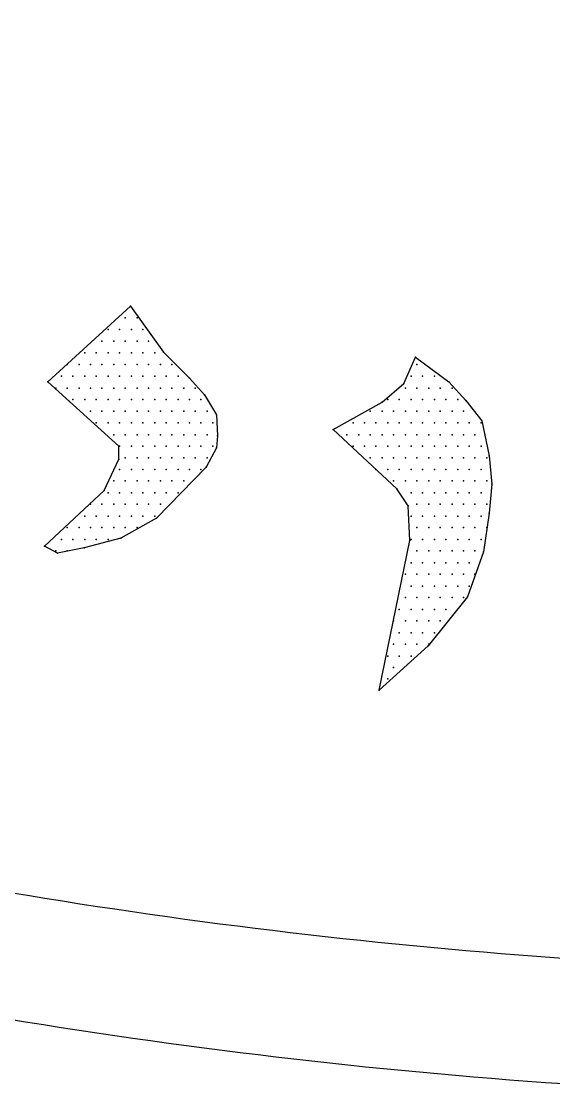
# Model space of a CAD drawing. Extents: x 199580 to 199930, y 645370 to 645670.
# Drawn here: x 199643.434 to 199645.406, y 645635.655 to 645639.646 of the extents above; entities that cross this region are included whole.
import ezdxf

# ---------------------------------------------------------------- set-up
doc = ezdxf.new("R2010")
doc.units = 0
doc.header["$LTSCALE"] = 0.2
doc.layers.add('KOTERET', color=1, linetype='Continuous')

msp = doc.modelspace()

# ---------------------------------------------------------------- linework, layer by layer
at = {"layer": 'KOTERET', "color": 1, "linetype": 'Continuous'}
for points in [[(199654.9932, 645650.0129, 0.06433), (199649.8966, 645651.419, 0.055067), (199645.3679, 645651.5541, 0.081051), (199640.018, 645650.4542, 0.05642), (199636.6294, 645648.7018, 0.170965), (199634.0241, 645645.6637, 0.076819), (199633.6272, 645643.867, 0.118306), (199634.2627, 645641.1287, 0.129737), (199636.2937, 645638.8211, 0.070189), (199640.2692, 645636.7267, 0.047922), (199643.2503, 645635.9688, 0.049022), (199647.5172, 645635.6626, 0.072792), (199653.7581, 645636.7436, 0.1248), (199657.8581, 645638.9858, 0.103709), (199660.1109, 645642.1717, 0.036886), (199660.2755, 645642.8705, 0.106536), (199660.1615, 645644.9205, 0.106243), (199658.1347, 645648.0156, 0.106919), (199654.9932, 645650.0129)], [(199643.3263, 645636.4269, 0.049045), (199647.5045, 645636.1271, 0.072972), (199653.6272, 645637.1912, 0.125195), (199657.5415, 645639.3257, 0.103069), (199659.6759, 645642.3342, 0.035565), (199659.8174, 645642.9444, 0.105225), (199659.7203, 645644.777, 0.105504), (199657.8096, 645647.6863, 0.107235), (199654.8243, 645649.5822, 0.064474), (199649.8311, 645650.9587, 0.055181), (199645.3953, 645651.0918, 0.081162), (199640.1847, 645650.0213, 0.05669), (199636.8743, 645648.307, 0.171614), (199634.4569, 645645.4969, 0.076301), (199634.0916, 645643.8501, 0.117637), (199634.6786, 645641.3377, 0.130118), (199636.5597, 645639.2032, 0.070334), (199640.4275, 645637.1637, 0.047983), (199643.3263, 645636.4269)]]:
    msp.add_lwpolyline(points, format="xyb", dxfattribs=at)
at = {"layer": 'KOTERET', "color": 2, "linetype": 'Continuous'}
for points in [[(199643.5311, 645638.3102), (199643.8372, 645638.591)], [(199643.8372, 645638.591), (199643.9597, 645638.4199)], [(199643.8182, 645638.5466), (199643.8182, 645638.5466)], [(199643.8626, 645638.5466), (199643.8626, 645638.5466)], [(199643.7549, 645638.5044), (199643.7549, 645638.5044)], [(199643.7971, 645638.5044), (199643.7971, 645638.5044)], [(199643.8415, 645638.5044), (199643.8415, 645638.5044)], [(199643.8837, 645638.5044), (199643.8837, 645638.5044)], [(199643.7317, 645638.4601), (199643.7317, 645638.4601)], [(199643.776, 645638.4601), (199643.776, 645638.4601)], [(199643.8182, 645638.4601), (199643.8182, 645638.4601)], [(199643.8626, 645638.4601), (199643.8626, 645638.4601)], [(199643.9048, 645638.4601), (199643.9048, 645638.4601)], [(199643.9597, 645638.4199), (199644.0568, 645638.3228)], [(199643.6683, 645638.4178), (199643.6683, 645638.4178)], [(199643.7106, 645638.4178), (199643.7106, 645638.4178)], [(199643.7549, 645638.4178), (199643.7549, 645638.4178)], [(199643.7971, 645638.4178), (199643.7971, 645638.4178)], [(199643.8415, 645638.4178), (199643.8415, 645638.4178)], [(199643.8837, 645638.4178), (199643.8837, 645638.4178)], [(199643.928, 645638.4178), (199643.928, 645638.4178)], [(199644.8506, 645638.3038), (199644.895, 645638.4009)], [(199644.895, 645638.4009), (199645.0174, 645638.3102)], [(199643.6029, 645638.3735), (199643.6029, 645638.3735)], [(199643.6472, 645638.3735), (199643.6472, 645638.3735)], [(199643.6894, 645638.3735), (199643.6894, 645638.3735)], [(199643.7317, 645638.3735), (199643.7317, 645638.3735)], [(199643.776, 645638.3735), (199643.776, 645638.3735)], [(199643.8182, 645638.3735), (199643.8182, 645638.3735)], [(199643.8626, 645638.3735), (199643.8626, 645638.3735)], [(199643.9048, 645638.3735), (199643.9048, 645638.3735)], [(199643.9491, 645638.3735), (199643.9491, 645638.3735)], [(199643.9914, 645638.3735), (199643.9914, 645638.3735)], [(199644.8992, 645638.3735), (199644.8992, 645638.3735)], [(199643.6113, 645638.2363), (199643.5311, 645638.3102)], [(199643.5818, 645638.3313), (199643.5818, 645638.3313)], [(199643.624, 645638.3313), (199643.624, 645638.3313)], [(199643.6683, 645638.3313), (199643.6683, 645638.3313)], [(199643.7106, 645638.3313), (199643.7106, 645638.3313)], [(199643.7549, 645638.3313), (199643.7549, 645638.3313)], [(199643.7971, 645638.3313), (199643.7971, 645638.3313)], [(199643.8415, 645638.3313), (199643.8415, 645638.3313)], [(199643.8837, 645638.3313), (199643.8837, 645638.3313)], [(199643.928, 645638.3313), (199643.928, 645638.3313)], [(199643.9702, 645638.3313), (199643.9702, 645638.3313)], [(199644.0146, 645638.3313), (199644.0146, 645638.3313)], [(199644.0568, 645638.3228), (199644.1117, 645638.2616)], [(199644.7704, 645638.2342), (199644.8506, 645638.3038)], [(199644.8781, 645638.3313), (199644.8781, 645638.3313)], [(199644.9203, 645638.3313), (199644.9203, 645638.3313)], [(199644.9647, 645638.3313), (199644.9647, 645638.3313)], [(199645.0174, 645638.3102), (199645.0808, 645638.2405)], [(199643.5607, 645638.2869), (199643.5607, 645638.2869)], [(199643.6029, 645638.2869), (199643.6029, 645638.2869)], [(199643.6472, 645638.2869), (199643.6472, 645638.2869)], [(199643.6894, 645638.2869), (199643.6894, 645638.2869)], [(199643.7317, 645638.2869), (199643.7317, 645638.2869)], [(199643.776, 645638.2869), (199643.776, 645638.2869)], [(199643.8182, 645638.2869), (199643.8182, 645638.2869)], [(199643.8626, 645638.2869), (199643.8626, 645638.2869)], [(199643.9048, 645638.2869), (199643.9048, 645638.2869)], [(199643.9491, 645638.2869), (199643.9491, 645638.2869)], [(199643.9914, 645638.2869), (199643.9914, 645638.2869)], [(199644.0357, 645638.2869), (199644.0357, 645638.2869)], [(199644.0779, 645638.2869), (199644.0779, 645638.2869)], [(199644.1117, 645638.2616), (199644.156, 645638.1877)], [(199644.857, 645638.2869), (199644.857, 645638.2869)], [(199644.8992, 645638.2869), (199644.8992, 645638.2869)], [(199644.9435, 645638.2869), (199644.9435, 645638.2869)], [(199644.9858, 645638.2869), (199644.9858, 645638.2869)], [(199645.0301, 645638.2869), (199645.0301, 645638.2869)], [(199643.795, 645638.0716), (199643.6113, 645638.2363)], [(199643.624, 645638.2447), (199643.624, 645638.2447)], [(199643.6683, 645638.2447), (199643.6683, 645638.2447)], [(199643.7106, 645638.2447), (199643.7106, 645638.2447)], [(199643.7549, 645638.2447), (199643.7549, 645638.2447)], [(199643.7971, 645638.2447), (199643.7971, 645638.2447)], [(199643.8415, 645638.2447), (199643.8415, 645638.2447)], [(199643.8837, 645638.2447), (199643.8837, 645638.2447)], [(199643.928, 645638.2447), (199643.928, 645638.2447)], [(199643.9702, 645638.2447), (199643.9702, 645638.2447)], [(199644.0146, 645638.2447), (199644.0146, 645638.2447)], [(199644.0568, 645638.2447), (199644.0568, 645638.2447)], [(199644.099, 645638.2447), (199644.099, 645638.2447)], [(199644.5888, 645638.1328), (199644.7704, 645638.2342)], [(199644.7915, 645638.2447), (199644.7915, 645638.2447)], [(199644.8338, 645638.2447), (199644.8338, 645638.2447)], [(199644.8781, 645638.2447), (199644.8781, 645638.2447)], [(199644.9203, 645638.2447), (199644.9203, 645638.2447)], [(199644.9647, 645638.2447), (199644.9647, 645638.2447)], [(199645.0069, 645638.2447), (199645.0069, 645638.2447)], [(199645.0512, 645638.2447), (199645.0512, 645638.2447)], [(199645.0808, 645638.2405), (199645.1399, 645638.1645)], [(199643.6894, 645638.2004), (199643.6894, 645638.2004)], [(199643.7317, 645638.2004), (199643.7317, 645638.2004)], [(199643.776, 645638.2004), (199643.776, 645638.2004)], [(199643.8182, 645638.2004), (199643.8182, 645638.2004)], [(199643.8626, 645638.2004), (199643.8626, 645638.2004)], [(199643.9048, 645638.2004), (199643.9048, 645638.2004)], [(199643.9491, 645638.2004), (199643.9491, 645638.2004)], [(199643.9914, 645638.2004), (199643.9914, 645638.2004)], [(199644.0357, 645638.2004), (199644.0357, 645638.2004)], [(199644.0779, 645638.2004), (199644.0779, 645638.2004)], [(199644.1223, 645638.2004), (199644.1223, 645638.2004)], [(199644.156, 645638.1877), (199644.1603, 645638.1096)], [(199644.7261, 645638.2004), (199644.7261, 645638.2004)], [(199644.7704, 645638.2004), (199644.7704, 645638.2004)], [(199644.8126, 645638.2004), (199644.8126, 645638.2004)], [(199644.857, 645638.2004), (199644.857, 645638.2004)], [(199644.8992, 645638.2004), (199644.8992, 645638.2004)], [(199644.9435, 645638.2004), (199644.9435, 645638.2004)], [(199644.9858, 645638.2004), (199644.9858, 645638.2004)], [(199645.0301, 645638.2004), (199645.0301, 645638.2004)], [(199645.0723, 645638.2004), (199645.0723, 645638.2004)], [(199643.7106, 645638.1582), (199643.7106, 645638.1582)], [(199643.7549, 645638.1582), (199643.7549, 645638.1582)], [(199643.7971, 645638.1582), (199643.7971, 645638.1582)], [(199643.8415, 645638.1582), (199643.8415, 645638.1582)], [(199643.8837, 645638.1582), (199643.8837, 645638.1582)], [(199643.928, 645638.1582), (199643.928, 645638.1582)], [(199643.9702, 645638.1582), (199643.9702, 645638.1582)], [(199644.0146, 645638.1582), (199644.0146, 645638.1582)], [(199644.0568, 645638.1582), (199644.0568, 645638.1582)], [(199644.099, 645638.1582), (199644.099, 645638.1582)], [(199644.1434, 645638.1582), (199644.1434, 645638.1582)], [(199644.6627, 645638.1582), (199644.6627, 645638.1582)], [(199644.705, 645638.1582), (199644.705, 645638.1582)], [(199644.7472, 645638.1582), (199644.7472, 645638.1582)], [(199644.7915, 645638.1582), (199644.7915, 645638.1582)], [(199644.8338, 645638.1582), (199644.8338, 645638.1582)], [(199644.8781, 645638.1582), (199644.8781, 645638.1582)], [(199644.9203, 645638.1582), (199644.9203, 645638.1582)], [(199644.9647, 645638.1582), (199644.9647, 645638.1582)], [(199645.0069, 645638.1582), (199645.0069, 645638.1582)], [(199645.0512, 645638.1582), (199645.0512, 645638.1582)], [(199645.0934, 645638.1582), (199645.0934, 645638.1582)], [(199645.1378, 645638.1582), (199645.1378, 645638.1582)], [(199645.1399, 645638.1645), (199645.1673, 645638.0357)], [(199643.776, 645638.1138), (199643.776, 645638.1138)], [(199643.8182, 645638.1138), (199643.8182, 645638.1138)], [(199643.8626, 645638.1138), (199643.8626, 645638.1138)], [(199643.9048, 645638.1138), (199643.9048, 645638.1138)], [(199643.9491, 645638.1138), (199643.9491, 645638.1138)], [(199643.9914, 645638.1138), (199643.9914, 645638.1138)], [(199644.0357, 645638.1138), (199644.0357, 645638.1138)], [(199644.0779, 645638.1138), (199644.0779, 645638.1138)], [(199644.1223, 645638.1138), (199644.1223, 645638.1138)], [(199644.1603, 645638.1096), (199644.156, 645638.0653)], [(199644.8253, 645637.9132), (199644.5888, 645638.1328)], [(199644.6395, 645638.1138), (199644.6395, 645638.1138)], [(199644.6839, 645638.1138), (199644.6839, 645638.1138)], [(199644.7261, 645638.1138), (199644.7261, 645638.1138)], [(199644.7704, 645638.1138), (199644.7704, 645638.1138)], [(199644.8126, 645638.1138), (199644.8126, 645638.1138)], [(199644.857, 645638.1138), (199644.857, 645638.1138)], [(199644.8992, 645638.1138), (199644.8992, 645638.1138)], [(199644.9435, 645638.1138), (199644.9435, 645638.1138)], [(199644.9858, 645638.1138), (199644.9858, 645638.1138)], [(199645.0301, 645638.1138), (199645.0301, 645638.1138)], [(199645.0723, 645638.1138), (199645.0723, 645638.1138)], [(199645.1146, 645638.1138), (199645.1146, 645638.1138)], [(199643.795, 645638.023), (199643.795, 645638.0716)], [(199643.7971, 645638.0716), (199643.7971, 645638.0716)], [(199643.8415, 645638.0716), (199643.8415, 645638.0716)], [(199643.8837, 645638.0716), (199643.8837, 645638.0716)], [(199643.928, 645638.0716), (199643.928, 645638.0716)], [(199643.9702, 645638.0716), (199643.9702, 645638.0716)], [(199644.0146, 645638.0716), (199644.0146, 645638.0716)], [(199644.0568, 645638.0716), (199644.0568, 645638.0716)], [(199644.099, 645638.0716), (199644.099, 645638.0716)], [(199644.156, 645638.0653), (199644.118, 645637.9935)], [(199644.1434, 645638.0716), (199644.1434, 645638.0716)], [(199644.6627, 645638.0716), (199644.6627, 645638.0716)], [(199644.705, 645638.0716), (199644.705, 645638.0716)], [(199644.7472, 645638.0716), (199644.7472, 645638.0716)], [(199644.7915, 645638.0716), (199644.7915, 645638.0716)], [(199644.8338, 645638.0716), (199644.8338, 645638.0716)], [(199644.8781, 645638.0716), (199644.8781, 645638.0716)], [(199644.9203, 645638.0716), (199644.9203, 645638.0716)], [(199644.9647, 645638.0716), (199644.9647, 645638.0716)], [(199645.0069, 645638.0716), (199645.0069, 645638.0716)], [(199645.0512, 645638.0716), (199645.0512, 645638.0716)], [(199645.0934, 645638.0716), (199645.0934, 645638.0716)], [(199645.1378, 645638.0716), (199645.1378, 645638.0716)], [(199643.7401, 645637.9069), (199643.795, 645638.023)], [(199643.8182, 645638.0273), (199643.8182, 645638.0273)], [(199643.8626, 645638.0273), (199643.8626, 645638.0273)], [(199643.9048, 645638.0273), (199643.9048, 645638.0273)], [(199643.9491, 645638.0273), (199643.9491, 645638.0273)], [(199643.9914, 645638.0273), (199643.9914, 645638.0273)], [(199644.0357, 645638.0273), (199644.0357, 645638.0273)], [(199644.0779, 645638.0273), (199644.0779, 645638.0273)], [(199644.1223, 645638.0273), (199644.1223, 645638.0273)], [(199644.7261, 645638.0273), (199644.7261, 645638.0273)], [(199644.7704, 645638.0273), (199644.7704, 645638.0273)], [(199644.8126, 645638.0273), (199644.8126, 645638.0273)], [(199644.857, 645638.0273), (199644.857, 645638.0273)], [(199644.8992, 645638.0273), (199644.8992, 645638.0273)], [(199644.9435, 645638.0273), (199644.9435, 645638.0273)], [(199644.9858, 645638.0273), (199644.9858, 645638.0273)], [(199645.0301, 645638.0273), (199645.0301, 645638.0273)], [(199645.0723, 645638.0273), (199645.0723, 645638.0273)], [(199645.1146, 645638.0273), (199645.1146, 645638.0273)], [(199645.1589, 645638.0273), (199645.1589, 645638.0273)], [(199645.1673, 645638.0357), (199645.1779, 645637.9301)], [(199643.7971, 645637.985), (199643.7971, 645637.985)], [(199643.8415, 645637.985), (199643.8415, 645637.985)], [(199643.8837, 645637.985), (199643.8837, 645637.985)], [(199643.928, 645637.985), (199643.928, 645637.985)], [(199644.118, 645637.9935), (199643.9344, 645637.8035)], [(199643.9702, 645637.985), (199643.9702, 645637.985)], [(199644.0146, 645637.985), (199644.0146, 645637.985)], [(199644.0568, 645637.985), (199644.0568, 645637.985)], [(199644.099, 645637.985), (199644.099, 645637.985)], [(199644.7472, 645637.985), (199644.7472, 645637.985)], [(199644.7915, 645637.985), (199644.7915, 645637.985)], [(199644.8338, 645637.985), (199644.8338, 645637.985)], [(199644.8781, 645637.985), (199644.8781, 645637.985)], [(199644.9203, 645637.985), (199644.9203, 645637.985)], [(199644.9647, 645637.985), (199644.9647, 645637.985)], [(199645.0069, 645637.985), (199645.0069, 645637.985)], [(199645.0512, 645637.985), (199645.0512, 645637.985)], [(199645.0934, 645637.985), (199645.0934, 645637.985)], [(199645.1378, 645637.985), (199645.1378, 645637.985)], [(199643.776, 645637.9428), (199643.776, 645637.9428)], [(199643.8182, 645637.9428), (199643.8182, 645637.9428)], [(199643.8626, 645637.9428), (199643.8626, 645637.9428)], [(199643.9048, 645637.9428), (199643.9048, 645637.9428)], [(199643.9491, 645637.9428), (199643.9491, 645637.9428)], [(199643.9914, 645637.9428), (199643.9914, 645637.9428)], [(199644.0357, 645637.9428), (199644.0357, 645637.9428)], [(199644.8126, 645637.9428), (199644.8126, 645637.9428)], [(199644.857, 645637.9428), (199644.857, 645637.9428)], [(199644.8992, 645637.9428), (199644.8992, 645637.9428)], [(199644.9435, 645637.9428), (199644.9435, 645637.9428)], [(199644.9858, 645637.9428), (199644.9858, 645637.9428)], [(199645.0301, 645637.9428), (199645.0301, 645637.9428)], [(199645.0723, 645637.9428), (199645.0723, 645637.9428)], [(199645.1146, 645637.9428), (199645.1146, 645637.9428)], [(199645.1589, 645637.9428), (199645.1589, 645637.9428)], [(199643.5184, 645637.7), (199643.7401, 645637.9069)], [(199644.8675, 645637.8499), (199644.8253, 645637.9132)], [(199645.1779, 645637.9301), (199645.1673, 645637.8225)], [(199643.7549, 645637.8985), (199643.7549, 645637.8985)], [(199643.7971, 645637.8985), (199643.7971, 645637.8985)], [(199643.8415, 645637.8985), (199643.8415, 645637.8985)], [(199643.8837, 645637.8985), (199643.8837, 645637.8985)], [(199643.928, 645637.8985), (199643.928, 645637.8985)], [(199643.9702, 645637.8985), (199643.9702, 645637.8985)], [(199644.0146, 645637.8985), (199644.0146, 645637.8985)], [(199644.8781, 645637.8985), (199644.8781, 645637.8985)], [(199644.9203, 645637.8985), (199644.9203, 645637.8985)], [(199644.9647, 645637.8985), (199644.9647, 645637.8985)], [(199645.0069, 645637.8985), (199645.0069, 645637.8985)], [(199645.0512, 645637.8985), (199645.0512, 645637.8985)], [(199645.0934, 645637.8985), (199645.0934, 645637.8985)], [(199645.1378, 645637.8985), (199645.1378, 645637.8985)], [(199643.6894, 645637.8562), (199643.6894, 645637.8562)], [(199643.7317, 645637.8562), (199643.7317, 645637.8562)], [(199643.776, 645637.8562), (199643.776, 645637.8562)], [(199643.8182, 645637.8562), (199643.8182, 645637.8562)], [(199643.8626, 645637.8562), (199643.8626, 645637.8562)], [(199643.9048, 645637.8562), (199643.9048, 645637.8562)], [(199643.9491, 645637.8562), (199643.9491, 645637.8562)], [(199644.8739, 645637.7211), (199644.8675, 645637.8499)], [(199644.8992, 645637.8562), (199644.8992, 645637.8562)], [(199644.9435, 645637.8562), (199644.9435, 645637.8562)], [(199644.9858, 645637.8562), (199644.9858, 645637.8562)], [(199645.0301, 645637.8562), (199645.0301, 645637.8562)], [(199645.0723, 645637.8562), (199645.0723, 645637.8562)], [(199645.1146, 645637.8562), (199645.1146, 645637.8562)], [(199645.1673, 645637.8225), (199645.1462, 645637.6789)], [(199645.1589, 645637.8562), (199645.1589, 645637.8562)], [(199643.6683, 645637.8119), (199643.6683, 645637.8119)], [(199643.7106, 645637.8119), (199643.7106, 645637.8119)], [(199643.7549, 645637.8119), (199643.7549, 645637.8119)], [(199643.7971, 645637.8119), (199643.7971, 645637.8119)], [(199643.9344, 645637.8035), (199643.8013, 645637.7296)], [(199643.8415, 645637.8119), (199643.8415, 645637.8119)], [(199643.8837, 645637.8119), (199643.8837, 645637.8119)], [(199643.928, 645637.8119), (199643.928, 645637.8119)], [(199644.8781, 645637.8119), (199644.8781, 645637.8119)], [(199644.9203, 645637.8119), (199644.9203, 645637.8119)], [(199644.9647, 645637.8119), (199644.9647, 645637.8119)], [(199645.0069, 645637.8119), (199645.0069, 645637.8119)], [(199645.0512, 645637.8119), (199645.0512, 645637.8119)], [(199645.0934, 645637.8119), (199645.0934, 645637.8119)], [(199645.1378, 645637.8119), (199645.1378, 645637.8119)], [(199643.6029, 645637.7697), (199643.6029, 645637.7697)], [(199643.6472, 645637.7697), (199643.6472, 645637.7697)], [(199643.6894, 645637.7697), (199643.6894, 645637.7697)], [(199643.7317, 645637.7697), (199643.7317, 645637.7697)], [(199643.776, 645637.7697), (199643.776, 645637.7697)], [(199643.8182, 645637.7697), (199643.8182, 645637.7697)], [(199643.8626, 645637.7697), (199643.8626, 645637.7697)], [(199644.8992, 645637.7697), (199644.8992, 645637.7697)], [(199644.9435, 645637.7697), (199644.9435, 645637.7697)], [(199644.9858, 645637.7697), (199644.9858, 645637.7697)], [(199645.0301, 645637.7697), (199645.0301, 645637.7697)], [(199645.0723, 645637.7697), (199645.0723, 645637.7697)], [(199645.1146, 645637.7697), (199645.1146, 645637.7697)], [(199645.1589, 645637.7697), (199645.1589, 645637.7697)], [(199643.5818, 645637.7253), (199643.5818, 645637.7253)], [(199643.624, 645637.7253), (199643.624, 645637.7253)], [(199643.8013, 645637.7296), (199643.6662, 645637.6937)], [(199643.6683, 645637.7253), (199643.6683, 645637.7253)], [(199643.7106, 645637.7253), (199643.7106, 645637.7253)], [(199643.7549, 645637.7253), (199643.7549, 645637.7253)], [(199644.7599, 645637.1659), (199644.8739, 645637.7211)], [(199644.8781, 645637.7253), (199644.8781, 645637.7253)], [(199644.9203, 645637.7253), (199644.9203, 645637.7253)], [(199644.9647, 645637.7253), (199644.9647, 645637.7253)], [(199645.0069, 645637.7253), (199645.0069, 645637.7253)], [(199645.0512, 645637.7253), (199645.0512, 645637.7253)], [(199645.0934, 645637.7253), (199645.0934, 645637.7253)], [(199645.1378, 645637.7253), (199645.1378, 645637.7253)], [(199643.567, 645637.6747), (199643.5184, 645637.7)], [(199643.5607, 645637.6831), (199643.5607, 645637.6831)], [(199643.6662, 645637.6937), (199643.567, 645637.6747)], [(199643.6029, 645637.6831), (199643.6029, 645637.6831)], [(199644.8992, 645637.6831), (199644.8992, 645637.6831)], [(199644.9435, 645637.6831), (199644.9435, 645637.6831)], [(199644.9858, 645637.6831), (199644.9858, 645637.6831)], [(199645.0301, 645637.6831), (199645.0301, 645637.6831)], [(199645.0723, 645637.6831), (199645.0723, 645637.6831)], [(199645.1462, 645637.6789), (199645.0871, 645637.5121)], [(199645.1146, 645637.6831), (199645.1146, 645637.6831)], [(199644.8781, 645637.6388), (199644.8781, 645637.6388)], [(199644.9203, 645637.6388), (199644.9203, 645637.6388)], [(199644.9647, 645637.6388), (199644.9647, 645637.6388)], [(199645.0069, 645637.6388), (199645.0069, 645637.6388)], [(199645.0512, 645637.6388), (199645.0512, 645637.6388)], [(199645.0934, 645637.6388), (199645.0934, 645637.6388)], [(199644.857, 645637.5966), (199644.857, 645637.5966)], [(199644.8992, 645637.5966), (199644.8992, 645637.5966)], [(199644.9435, 645637.5966), (199644.9435, 645637.5966)], [(199644.9858, 645637.5966), (199644.9858, 645637.5966)], [(199645.0301, 645637.5966), (199645.0301, 645637.5966)], [(199645.0723, 645637.5966), (199645.0723, 645637.5966)], [(199645.1146, 645637.5966), (199645.1146, 645637.5966)], [(199644.8781, 645637.5522), (199644.8781, 645637.5522)], [(199644.9203, 645637.5522), (199644.9203, 645637.5522)], [(199644.9647, 645637.5522), (199644.9647, 645637.5522)], [(199645.0069, 645637.5522), (199645.0069, 645637.5522)], [(199645.0512, 645637.5522), (199645.0512, 645637.5522)], [(199645.0934, 645637.5522), (199645.0934, 645637.5522)], [(199644.857, 645637.51), (199644.857, 645637.51)], [(199644.8992, 645637.51), (199644.8992, 645637.51)], [(199645.0871, 645637.5121), (199644.9414, 645637.3305)], [(199644.9435, 645637.51), (199644.9435, 645637.51)], [(199644.9858, 645637.51), (199644.9858, 645637.51)], [(199645.0301, 645637.51), (199645.0301, 645637.51)], [(199645.0723, 645637.51), (199645.0723, 645637.51)], [(199644.8338, 645637.4657), (199644.8338, 645637.4657)], [(199644.8781, 645637.4657), (199644.8781, 645637.4657)], [(199644.9203, 645637.4657), (199644.9203, 645637.4657)], [(199644.9647, 645637.4657), (199644.9647, 645637.4657)], [(199645.0069, 645637.4657), (199645.0069, 645637.4657)], [(199644.8126, 645637.4234), (199644.8126, 645637.4234)], [(199644.857, 645637.4234), (199644.857, 645637.4234)], [(199644.8992, 645637.4234), (199644.8992, 645637.4234)], [(199644.9435, 645637.4234), (199644.9435, 645637.4234)], [(199644.9858, 645637.4234), (199644.9858, 645637.4234)], [(199644.8338, 645637.3791), (199644.8338, 645637.3791)], [(199644.8781, 645637.3791), (199644.8781, 645637.3791)], [(199644.9203, 645637.3791), (199644.9203, 645637.3791)], [(199644.9647, 645637.3791), (199644.9647, 645637.3791)], [(199644.9414, 645637.3305), (199644.7599, 645637.1659)], [(199644.8126, 645637.3369), (199644.8126, 645637.3369)], [(199644.857, 645637.3369), (199644.857, 645637.3369)], [(199644.8992, 645637.3369), (199644.8992, 645637.3369)], [(199644.9435, 645637.3369), (199644.9435, 645637.3369)], [(199644.7915, 645637.2925), (199644.7915, 645637.2925)], [(199644.8338, 645637.2925), (199644.8338, 645637.2925)], [(199644.8781, 645637.2925), (199644.8781, 645637.2925)], [(199644.8126, 645637.2503), (199644.8126, 645637.2503)], [(199644.7915, 645637.2081), (199644.7915, 645637.2081)]]:
    msp.add_lwpolyline(points, dxfattribs=at)
at = {"layer": 'KOTERET', "color": 1}
for p in [(199643.8372, 645638.591), (199643.8372, 645638.591), (199643.8182, 645638.5466), (199643.8182, 645638.5466), (199643.8626, 645638.5466), (199643.8626, 645638.5466), (199643.7549, 645638.5044), (199643.7549, 645638.5044), (199643.7971, 645638.5044), (199643.7971, 645638.5044), (199643.8415, 645638.5044), (199643.8415, 645638.5044), (199643.8837, 645638.5044), (199643.8837, 645638.5044), (199643.7317, 645638.4601), (199643.7317, 645638.4601), (199643.776, 645638.4601), (199643.776, 645638.4601), (199643.8182, 645638.4601), (199643.8182, 645638.4601), (199643.8626, 645638.4601), (199643.8626, 645638.4601), (199643.9048, 645638.4601), (199643.9048, 645638.4601), (199643.9597, 645638.4199), (199643.9597, 645638.4199), (199643.6683, 645638.4178), (199643.6683, 645638.4178), (199643.7106, 645638.4178), (199643.7106, 645638.4178), (199643.7549, 645638.4178), (199643.7549, 645638.4178), (199643.7971, 645638.4178), (199643.7971, 645638.4178), (199643.8415, 645638.4178), (199643.8415, 645638.4178), (199643.8837, 645638.4178), (199643.8837, 645638.4178), (199643.928, 645638.4178), (199643.928, 645638.4178), (199644.895, 645638.4009), (199644.895, 645638.4009), (199643.6029, 645638.3735), (199643.6029, 645638.3735), (199643.6472, 645638.3735), (199643.6472, 645638.3735), (199643.6894, 645638.3735), (199643.6894, 645638.3735), (199643.7317, 645638.3735), (199643.7317, 645638.3735), (199643.776, 645638.3735), (199643.776, 645638.3735), (199643.8182, 645638.3735), (199643.8182, 645638.3735), (199643.8626, 645638.3735), (199643.8626, 645638.3735), (199643.9048, 645638.3735), (199643.9048, 645638.3735), (199643.9491, 645638.3735), (199643.9491, 645638.3735), (199643.9914, 645638.3735), (199643.9914, 645638.3735), (199644.8992, 645638.3735), (199644.8992, 645638.3735), (199643.5311, 645638.3102), (199643.5311, 645638.3102), (199643.5818, 645638.3313), (199643.5818, 645638.3313), (199643.624, 645638.3313), (199643.624, 645638.3313), (199643.6683, 645638.3313), (199643.6683, 645638.3313), (199643.7106, 645638.3313), (199643.7106, 645638.3313), (199643.7549, 645638.3313), (199643.7549, 645638.3313), (199643.7971, 645638.3313), (199643.7971, 645638.3313), (199643.8415, 645638.3313), (199643.8415, 645638.3313), (199643.8837, 645638.3313), (199643.8837, 645638.3313), (199643.928, 645638.3313), (199643.928, 645638.3313), (199643.9702, 645638.3313), (199643.9702, 645638.3313), (199644.0146, 645638.3313), (199644.0146, 645638.3313), (199644.0568, 645638.3228), (199644.0568, 645638.3228), (199644.8506, 645638.3038), (199644.8506, 645638.3038), (199644.8781, 645638.3313), (199644.8781, 645638.3313), (199644.9203, 645638.3313), (199644.9203, 645638.3313), (199644.9647, 645638.3313), (199644.9647, 645638.3313), (199645.0174, 645638.3102), (199645.0174, 645638.3102), (199643.5607, 645638.2869), (199643.5607, 645638.2869), (199643.6029, 645638.2869), (199643.6029, 645638.2869), (199643.6472, 645638.2869), (199643.6472, 645638.2869), (199643.6894, 645638.2869), (199643.6894, 645638.2869), (199643.7317, 645638.2869), (199643.7317, 645638.2869), (199643.776, 645638.2869), (199643.776, 645638.2869), (199643.8182, 645638.2869), (199643.8182, 645638.2869), (199643.8626, 645638.2869), (199643.8626, 645638.2869), (199643.9048, 645638.2869), (199643.9048, 645638.2869), (199643.9491, 645638.2869), (199643.9491, 645638.2869), (199643.9914, 645638.2869), (199643.9914, 645638.2869), (199644.0357, 645638.2869), (199644.0357, 645638.2869), (199644.0779, 645638.2869), (199644.0779, 645638.2869), (199644.1117, 645638.2616), (199644.1117, 645638.2616), (199644.857, 645638.2869), (199644.857, 645638.2869), (199644.8992, 645638.2869), (199644.8992, 645638.2869), (199644.9435, 645638.2869), (199644.9435, 645638.2869), (199644.9858, 645638.2869), (199644.9858, 645638.2869), (199645.0301, 645638.2869), (199645.0301, 645638.2869), (199643.6113, 645638.2363), (199643.6113, 645638.2363), (199643.624, 645638.2447), (199643.624, 645638.2447), (199643.6683, 645638.2447), (199643.6683, 645638.2447), (199643.7106, 645638.2447), (199643.7106, 645638.2447), (199643.7549, 645638.2447), (199643.7549, 645638.2447), (199643.7971, 645638.2447), (199643.7971, 645638.2447), (199643.8415, 645638.2447), (199643.8415, 645638.2447), (199643.8837, 645638.2447), (199643.8837, 645638.2447), (199643.928, 645638.2447), (199643.928, 645638.2447), (199643.9702, 645638.2447), (199643.9702, 645638.2447), (199644.0146, 645638.2447), (199644.0146, 645638.2447), (199644.0568, 645638.2447), (199644.0568, 645638.2447), (199644.099, 645638.2447), (199644.099, 645638.2447), (199644.7704, 645638.2342), (199644.7704, 645638.2342), (199644.7915, 645638.2447), (199644.7915, 645638.2447), (199644.8338, 645638.2447), (199644.8338, 645638.2447), (199644.8781, 645638.2447), (199644.8781, 645638.2447), (199644.9203, 645638.2447), (199644.9203, 645638.2447), (199644.9647, 645638.2447), (199644.9647, 645638.2447), (199645.0069, 645638.2447), (199645.0069, 645638.2447), (199645.0512, 645638.2447), (199645.0512, 645638.2447), (199645.0808, 645638.2405), (199645.0808, 645638.2405), (199643.6894, 645638.2004), (199643.6894, 645638.2004), (199643.7317, 645638.2004), (199643.7317, 645638.2004), (199643.776, 645638.2004), (199643.776, 645638.2004), (199643.8182, 645638.2004), (199643.8182, 645638.2004), (199643.8626, 645638.2004), (199643.8626, 645638.2004), (199643.9048, 645638.2004), (199643.9048, 645638.2004), (199643.9491, 645638.2004), (199643.9491, 645638.2004), (199643.9914, 645638.2004), (199643.9914, 645638.2004), (199644.0357, 645638.2004), (199644.0357, 645638.2004), (199644.0779, 645638.2004), (199644.0779, 645638.2004), (199644.1223, 645638.2004), (199644.1223, 645638.2004), (199644.156, 645638.1877), (199644.156, 645638.1877), (199644.7261, 645638.2004), (199644.7261, 645638.2004), (199644.7704, 645638.2004), (199644.7704, 645638.2004), (199644.8126, 645638.2004), (199644.8126, 645638.2004), (199644.857, 645638.2004), (199644.857, 645638.2004), (199644.8992, 645638.2004), (199644.8992, 645638.2004), (199644.9435, 645638.2004), (199644.9435, 645638.2004), (199644.9858, 645638.2004), (199644.9858, 645638.2004), (199645.0301, 645638.2004), (199645.0301, 645638.2004), (199645.0723, 645638.2004), (199645.0723, 645638.2004), (199643.7106, 645638.1582), (199643.7106, 645638.1582), (199643.7549, 645638.1582), (199643.7549, 645638.1582), (199643.7971, 645638.1582), (199643.7971, 645638.1582), (199643.8415, 645638.1582), (199643.8415, 645638.1582), (199643.8837, 645638.1582), (199643.8837, 645638.1582), (199643.928, 645638.1582), (199643.928, 645638.1582), (199643.9702, 645638.1582), (199643.9702, 645638.1582), (199644.0146, 645638.1582), (199644.0146, 645638.1582), (199644.0568, 645638.1582), (199644.0568, 645638.1582), (199644.099, 645638.1582), (199644.099, 645638.1582), (199644.1434, 645638.1582), (199644.1434, 645638.1582), (199644.6627, 645638.1582), (199644.6627, 645638.1582), (199644.705, 645638.1582), (199644.705, 645638.1582), (199644.7472, 645638.1582), (199644.7472, 645638.1582), (199644.7915, 645638.1582), (199644.7915, 645638.1582), (199644.8338, 645638.1582), (199644.8338, 645638.1582), (199644.8781, 645638.1582), (199644.8781, 645638.1582), (199644.9203, 645638.1582), (199644.9203, 645638.1582), (199644.9647, 645638.1582), (199644.9647, 645638.1582), (199645.0069, 645638.1582), (199645.0069, 645638.1582), (199645.0512, 645638.1582), (199645.0512, 645638.1582), (199645.0934, 645638.1582), (199645.0934, 645638.1582), (199645.1378, 645638.1582), (199645.1378, 645638.1582), (199645.1399, 645638.1645), (199645.1399, 645638.1645), (199643.776, 645638.1138), (199643.776, 645638.1138), (199643.8182, 645638.1138), (199643.8182, 645638.1138), (199643.8626, 645638.1138), (199643.8626, 645638.1138), (199643.9048, 645638.1138), (199643.9048, 645638.1138), (199643.9491, 645638.1138), (199643.9491, 645638.1138), (199643.9914, 645638.1138), (199643.9914, 645638.1138), (199644.0357, 645638.1138), (199644.0357, 645638.1138), (199644.0779, 645638.1138), (199644.0779, 645638.1138), (199644.1223, 645638.1138), (199644.1223, 645638.1138), (199644.1603, 645638.1096), (199644.1603, 645638.1096), (199644.5888, 645638.1328), (199644.5888, 645638.1328), (199644.6395, 645638.1138), (199644.6395, 645638.1138), (199644.6839, 645638.1138), (199644.6839, 645638.1138), (199644.7261, 645638.1138), (199644.7261, 645638.1138), (199644.7704, 645638.1138), (199644.7704, 645638.1138), (199644.8126, 645638.1138), (199644.8126, 645638.1138), (199644.857, 645638.1138), (199644.857, 645638.1138), (199644.8992, 645638.1138), (199644.8992, 645638.1138), (199644.9435, 645638.1138), (199644.9435, 645638.1138), (199644.9858, 645638.1138), (199644.9858, 645638.1138), (199645.0301, 645638.1138), (199645.0301, 645638.1138), (199645.0723, 645638.1138), (199645.0723, 645638.1138), (199645.1146, 645638.1138), (199645.1146, 645638.1138), (199643.795, 645638.0716), (199643.795, 645638.0716), (199643.7971, 645638.0716), (199643.7971, 645638.0716), (199643.8415, 645638.0716), (199643.8415, 645638.0716), (199643.8837, 645638.0716), (199643.8837, 645638.0716), (199643.928, 645638.0716), (199643.928, 645638.0716), (199643.9702, 645638.0716), (199643.9702, 645638.0716), (199644.0146, 645638.0716), (199644.0146, 645638.0716), (199644.0568, 645638.0716), (199644.0568, 645638.0716), (199644.099, 645638.0716), (199644.099, 645638.0716), (199644.1434, 645638.0716), (199644.1434, 645638.0716), (199644.156, 645638.0653), (199644.156, 645638.0653), (199644.6627, 645638.0716), (199644.6627, 645638.0716), (199644.705, 645638.0716), (199644.705, 645638.0716), (199644.7472, 645638.0716), (199644.7472, 645638.0716), (199644.7915, 645638.0716), (199644.7915, 645638.0716), (199644.8338, 645638.0716), (199644.8338, 645638.0716), (199644.8781, 645638.0716), (199644.8781, 645638.0716), (199644.9203, 645638.0716), (199644.9203, 645638.0716), (199644.9647, 645638.0716), (199644.9647, 645638.0716), (199645.0069, 645638.0716), (199645.0069, 645638.0716), (199645.0512, 645638.0716), (199645.0512, 645638.0716), (199645.0934, 645638.0716), (199645.0934, 645638.0716), (199645.1378, 645638.0716), (199645.1378, 645638.0716), (199643.795, 645638.023), (199643.795, 645638.023), (199643.8182, 645638.0273), (199643.8182, 645638.0273), (199643.8626, 645638.0273), (199643.8626, 645638.0273), (199643.9048, 645638.0273), (199643.9048, 645638.0273), (199643.9491, 645638.0273), (199643.9491, 645638.0273), (199643.9914, 645638.0273), (199643.9914, 645638.0273), (199644.0357, 645638.0273), (199644.0357, 645638.0273), (199644.0779, 645638.0273), (199644.0779, 645638.0273), (199644.1223, 645638.0273), (199644.1223, 645638.0273), (199644.7261, 645638.0273), (199644.7261, 645638.0273), (199644.7704, 645638.0273), (199644.7704, 645638.0273), (199644.8126, 645638.0273), (199644.8126, 645638.0273), (199644.857, 645638.0273), (199644.857, 645638.0273), (199644.8992, 645638.0273), (199644.8992, 645638.0273), (199644.9435, 645638.0273), (199644.9435, 645638.0273), (199644.9858, 645638.0273), (199644.9858, 645638.0273), (199645.0301, 645638.0273), (199645.0301, 645638.0273), (199645.0723, 645638.0273), (199645.0723, 645638.0273), (199645.1146, 645638.0273), (199645.1146, 645638.0273), (199645.1589, 645638.0273), (199645.1589, 645638.0273), (199645.1673, 645638.0357), (199645.1673, 645638.0357), (199643.7971, 645637.985), (199643.7971, 645637.985), (199643.8415, 645637.985), (199643.8415, 645637.985), (199643.8837, 645637.985), (199643.8837, 645637.985), (199643.928, 645637.985), (199643.928, 645637.985), (199643.9702, 645637.985), (199643.9702, 645637.985), (199644.0146, 645637.985), (199644.0146, 645637.985), (199644.0568, 645637.985), (199644.0568, 645637.985), (199644.099, 645637.985), (199644.099, 645637.985), (199644.118, 645637.9935), (199644.118, 645637.9935), (199644.7472, 645637.985), (199644.7472, 645637.985), (199644.7915, 645637.985), (199644.7915, 645637.985), (199644.8338, 645637.985), (199644.8338, 645637.985), (199644.8781, 645637.985), (199644.8781, 645637.985), (199644.9203, 645637.985), (199644.9203, 645637.985), (199644.9647, 645637.985), (199644.9647, 645637.985), (199645.0069, 645637.985), (199645.0069, 645637.985), (199645.0512, 645637.985), (199645.0512, 645637.985), (199645.0934, 645637.985), (199645.0934, 645637.985), (199645.1378, 645637.985), (199645.1378, 645637.985), (199643.776, 645637.9428), (199643.776, 645637.9428), (199643.8182, 645637.9428), (199643.8182, 645637.9428), (199643.8626, 645637.9428), (199643.8626, 645637.9428), (199643.9048, 645637.9428), (199643.9048, 645637.9428), (199643.9491, 645637.9428), (199643.9491, 645637.9428), (199643.9914, 645637.9428), (199643.9914, 645637.9428), (199644.0357, 645637.9428), (199644.0357, 645637.9428), (199644.8126, 645637.9428), (199644.8126, 645637.9428), (199644.857, 645637.9428), (199644.857, 645637.9428), (199644.8992, 645637.9428), (199644.8992, 645637.9428), (199644.9435, 645637.9428), (199644.9435, 645637.9428), (199644.9858, 645637.9428), (199644.9858, 645637.9428), (199645.0301, 645637.9428), (199645.0301, 645637.9428), (199645.0723, 645637.9428), (199645.0723, 645637.9428), (199645.1146, 645637.9428), (199645.1146, 645637.9428), (199645.1589, 645637.9428), (199645.1589, 645637.9428), (199643.7401, 645637.9069), (199643.7401, 645637.9069), (199644.8253, 645637.9132), (199644.8253, 645637.9132), (199645.1779, 645637.9301), (199645.1779, 645637.9301), (199643.7549, 645637.8985), (199643.7549, 645637.8985), (199643.7971, 645637.8985), (199643.7971, 645637.8985), (199643.8415, 645637.8985), (199643.8415, 645637.8985), (199643.8837, 645637.8985), (199643.8837, 645637.8985), (199643.928, 645637.8985), (199643.928, 645637.8985), (199643.9702, 645637.8985), (199643.9702, 645637.8985), (199644.0146, 645637.8985), (199644.0146, 645637.8985), (199644.8781, 645637.8985), (199644.8781, 645637.8985), (199644.9203, 645637.8985), (199644.9203, 645637.8985), (199644.9647, 645637.8985), (199644.9647, 645637.8985), (199645.0069, 645637.8985), (199645.0069, 645637.8985), (199645.0512, 645637.8985), (199645.0512, 645637.8985), (199645.0934, 645637.8985), (199645.0934, 645637.8985), (199645.1378, 645637.8985), (199645.1378, 645637.8985), (199643.6894, 645637.8562), (199643.6894, 645637.8562), (199643.7317, 645637.8562), (199643.7317, 645637.8562), (199643.776, 645637.8562), (199643.776, 645637.8562), (199643.8182, 645637.8562), (199643.8182, 645637.8562), (199643.8626, 645637.8562), (199643.8626, 645637.8562), (199643.9048, 645637.8562), (199643.9048, 645637.8562), (199643.9491, 645637.8562), (199643.9491, 645637.8562), (199644.8675, 645637.8499), (199644.8675, 645637.8499), (199644.8992, 645637.8562), (199644.8992, 645637.8562), (199644.9435, 645637.8562), (199644.9435, 645637.8562), (199644.9858, 645637.8562), (199644.9858, 645637.8562), (199645.0301, 645637.8562), (199645.0301, 645637.8562), (199645.0723, 645637.8562), (199645.0723, 645637.8562), (199645.1146, 645637.8562), (199645.1146, 645637.8562), (199645.1589, 645637.8562), (199645.1589, 645637.8562), (199645.1673, 645637.8225), (199645.1673, 645637.8225), (199643.6683, 645637.8119), (199643.6683, 645637.8119), (199643.7106, 645637.8119), (199643.7106, 645637.8119), (199643.7549, 645637.8119), (199643.7549, 645637.8119), (199643.7971, 645637.8119), (199643.7971, 645637.8119), (199643.8415, 645637.8119), (199643.8415, 645637.8119), (199643.8837, 645637.8119), (199643.8837, 645637.8119), (199643.928, 645637.8119), (199643.928, 645637.8119), (199643.9344, 645637.8035), (199643.9344, 645637.8035), (199644.8781, 645637.8119), (199644.8781, 645637.8119), (199644.9203, 645637.8119), (199644.9203, 645637.8119), (199644.9647, 645637.8119), (199644.9647, 645637.8119), (199645.0069, 645637.8119), (199645.0069, 645637.8119), (199645.0512, 645637.8119), (199645.0512, 645637.8119), (199645.0934, 645637.8119), (199645.0934, 645637.8119), (199645.1378, 645637.8119), (199645.1378, 645637.8119), (199643.6029, 645637.7697), (199643.6029, 645637.7697), (199643.6472, 645637.7697), (199643.6472, 645637.7697), (199643.6894, 645637.7697), (199643.6894, 645637.7697), (199643.7317, 645637.7697), (199643.7317, 645637.7697), (199643.776, 645637.7697), (199643.776, 645637.7697), (199643.8182, 645637.7697), (199643.8182, 645637.7697), (199643.8626, 645637.7697), (199643.8626, 645637.7697), (199644.8992, 645637.7697), (199644.8992, 645637.7697), (199644.9435, 645637.7697), (199644.9435, 645637.7697), (199644.9858, 645637.7697), (199644.9858, 645637.7697), (199645.0301, 645637.7697), (199645.0301, 645637.7697), (199645.0723, 645637.7697), (199645.0723, 645637.7697), (199645.1146, 645637.7697), (199645.1146, 645637.7697), (199645.1589, 645637.7697), (199645.1589, 645637.7697), (199643.5818, 645637.7253), (199643.5818, 645637.7253), (199643.624, 645637.7253), (199643.624, 645637.7253), (199643.6683, 645637.7253), (199643.6683, 645637.7253), (199643.7106, 645637.7253), (199643.7106, 645637.7253), (199643.7549, 645637.7253), (199643.7549, 645637.7253), (199643.8013, 645637.7296), (199643.8013, 645637.7296), (199644.8739, 645637.7211), (199644.8739, 645637.7211), (199644.8781, 645637.7253), (199644.8781, 645637.7253), (199644.9203, 645637.7253), (199644.9203, 645637.7253), (199644.9647, 645637.7253), (199644.9647, 645637.7253), (199645.0069, 645637.7253), (199645.0069, 645637.7253), (199645.0512, 645637.7253), (199645.0512, 645637.7253), (199645.0934, 645637.7253), (199645.0934, 645637.7253), (199645.1378, 645637.7253), (199645.1378, 645637.7253), (199643.5184, 645637.7), (199643.5184, 645637.7), (199643.5607, 645637.6831), (199643.5607, 645637.6831), (199643.567, 645637.6747), (199643.567, 645637.6747), (199643.6029, 645637.6831), (199643.6029, 645637.6831), (199643.6662, 645637.6937), (199643.6662, 645637.6937), (199644.8992, 645637.6831), (199644.8992, 645637.6831), (199644.9435, 645637.6831), (199644.9435, 645637.6831), (199644.9858, 645637.6831), (199644.9858, 645637.6831), (199645.0301, 645637.6831), (199645.0301, 645637.6831), (199645.0723, 645637.6831), (199645.0723, 645637.6831), (199645.1146, 645637.6831), (199645.1146, 645637.6831), (199645.1462, 645637.6789), (199645.1462, 645637.6789), (199644.8781, 645637.6388), (199644.8781, 645637.6388), (199644.9203, 645637.6388), (199644.9203, 645637.6388), (199644.9647, 645637.6388), (199644.9647, 645637.6388), (199645.0069, 645637.6388), (199645.0069, 645637.6388), (199645.0512, 645637.6388), (199645.0512, 645637.6388), (199645.0934, 645637.6388), (199645.0934, 645637.6388), (199644.857, 645637.5966), (199644.857, 645637.5966), (199644.8992, 645637.5966), (199644.8992, 645637.5966), (199644.9435, 645637.5966), (199644.9435, 645637.5966), (199644.9858, 645637.5966), (199644.9858, 645637.5966), (199645.0301, 645637.5966), (199645.0301, 645637.5966), (199645.0723, 645637.5966), (199645.0723, 645637.5966), (199645.1146, 645637.5966), (199645.1146, 645637.5966), (199644.8781, 645637.5522), (199644.8781, 645637.5522), (199644.9203, 645637.5522), (199644.9203, 645637.5522), (199644.9647, 645637.5522), (199644.9647, 645637.5522), (199645.0069, 645637.5522), (199645.0069, 645637.5522), (199645.0512, 645637.5522), (199645.0512, 645637.5522), (199645.0934, 645637.5522), (199645.0934, 645637.5522), (199644.857, 645637.51), (199644.857, 645637.51), (199644.8992, 645637.51), (199644.8992, 645637.51), (199644.9435, 645637.51), (199644.9435, 645637.51), (199644.9858, 645637.51), (199644.9858, 645637.51), (199645.0301, 645637.51), (199645.0301, 645637.51), (199645.0723, 645637.51), (199645.0723, 645637.51), (199645.0871, 645637.5121), (199645.0871, 645637.5121), (199644.8338, 645637.4657), (199644.8338, 645637.4657), (199644.8781, 645637.4657), (199644.8781, 645637.4657), (199644.9203, 645637.4657), (199644.9203, 645637.4657), (199644.9647, 645637.4657), (199644.9647, 645637.4657), (199645.0069, 645637.4657), (199645.0069, 645637.4657), (199644.8126, 645637.4234), (199644.8126, 645637.4234), (199644.857, 645637.4234), (199644.857, 645637.4234), (199644.8992, 645637.4234), (199644.8992, 645637.4234), (199644.9435, 645637.4234), (199644.9435, 645637.4234), (199644.9858, 645637.4234), (199644.9858, 645637.4234), (199644.8338, 645637.3791), (199644.8338, 645637.3791), (199644.8781, 645637.3791), (199644.8781, 645637.3791), (199644.9203, 645637.3791), (199644.9203, 645637.3791), (199644.9647, 645637.3791), (199644.9647, 645637.3791), (199644.8126, 645637.3369), (199644.8126, 645637.3369), (199644.857, 645637.3369), (199644.857, 645637.3369), (199644.8992, 645637.3369), (199644.8992, 645637.3369), (199644.9414, 645637.3305), (199644.9414, 645637.3305), (199644.9435, 645637.3369), (199644.9435, 645637.3369), (199644.7915, 645637.2925), (199644.7915, 645637.2925), (199644.8338, 645637.2925), (199644.8338, 645637.2925), (199644.8781, 645637.2925), (199644.8781, 645637.2925), (199644.8126, 645637.2503), (199644.8126, 645637.2503), (199644.7915, 645637.2081), (199644.7915, 645637.2081), (199644.7599, 645637.1659), (199644.7599, 645637.1659)]:
    msp.add_point(p, dxfattribs=at)

doc.saveas('drawing.dxf')
